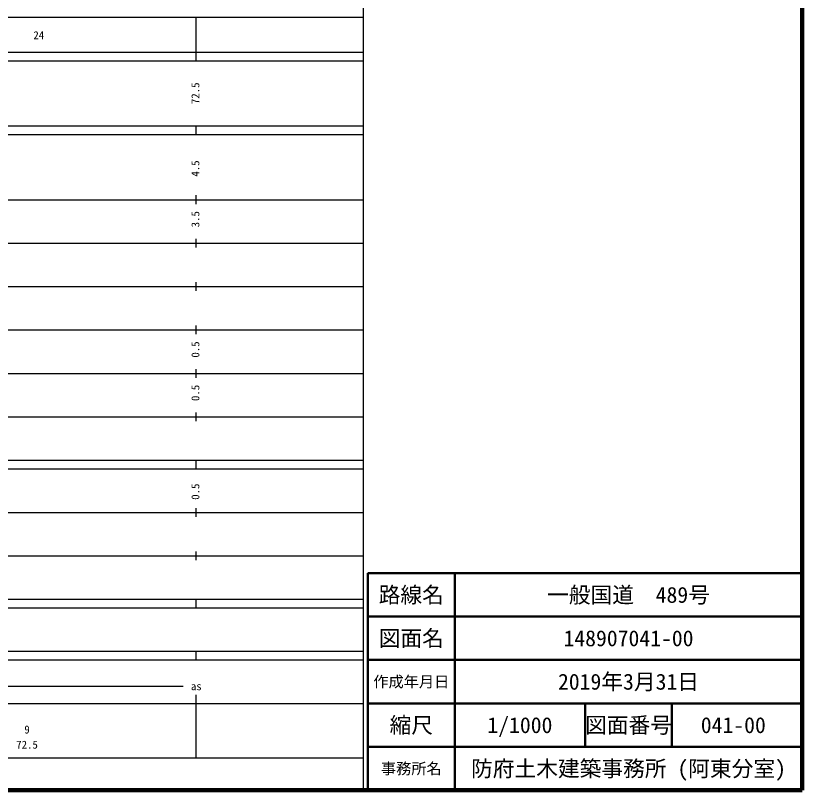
# Model space of a CAD drawing. Units: millimetres on the paper, enlarged 1000 times. Extents: x 40000 to 680000, y 20000 to 380000.
# Drawn here: x 498944 to 680000, y 20000 to 198357 of the extents above; entities that cross this region are included whole.
import ezdxf
from ezdxf.enums import TextEntityAlignment as Align

# ---------------------------------------------------------------- set-up
doc = ezdxf.new("R2010")
doc.units = ezdxf.units.MM
doc.header["$LTSCALE"] = 1000
for name, color, linetype, lineweight in [('M-TTL', 2, 'Continuous', 140), ('M-TTL-BAND', 7, 'Continuous', 25), ('M-TTL-FRAM', 2, 'Continuous', 50), ('M-TTL-LINE', 7, 'Continuous', 50)]:
    doc.layers.add(name, color=color, linetype=linetype, lineweight=lineweight)
doc.layers.add('M-TTL-TXT', color=7, linetype='Continuous')
doc.styles.add('ＭＳ ゴシック', font='')
doc.styles.get('ＭＳ ゴシック').set_extended_font_data('MS Gothic')

msp = doc.modelspace()

# ---------------------------------------------------------------- linework, layer by layer
at = {"layer": 'M-TTL'}
for p, q in [((680000, 20000), (680000, 380000)), ((40000, 20000), (680000, 20000))]:
    msp.add_line(p, q, dxfattribs=at)
at = {"layer": 'M-TTL-BAND'}
for p, q in [((579000, 20000), (579000, 370000)), ((68000, 198000), (579000, 198000)), ((540500, 188000), (540500, 198000)), ((40000, 190000), (579000, 190000)), ((40000, 188000), (579000, 188000)), ((40000, 173000), (579000, 173000)), ((540500, 171000), (540500, 173000)), ((40000, 171000), (579000, 171000)), ((40000, 156000), (579000, 156000)), ((540500, 155000), (540500, 157000)), ((540500, 145000), (540500, 147000)), ((46000, 146000), (579000, 146000)), ((52000, 136000), (579000, 136000)), ((540500, 135000), (540500, 137000)), ((540500, 125000), (540500, 127000)), ((46000, 126000), (579000, 126000)), ((52000, 116000), (579000, 116000)), ((540500, 115000), (540500, 117000)), ((540500, 105000), (540500, 107000)), ((46000, 106000), (579000, 106000)), ((40000, 96000), (579000, 96000)), ((540500, 94000), (540500, 96000)), ((40000, 94000), (579000, 94000)), ((49000, 84000), (579000, 84000)), ((540500, 83000), (540500, 85000)), ((540500, 73000), (540500, 75000)), ((40000, 74000), (579000, 74000)), ((40000, 64000), (579000, 64000)), ((540500, 62000), (540500, 64000)), ((40000, 62000), (579000, 62000)), ((40000, 52000), (579000, 52000)), ((540500, 50000), (540500, 52000)), ((40000, 50000), (579000, 50000)), ((225500, 44000), (537500, 44000)), ((540500, 27500), (540500, 42000)), ((40000, 40000), (579000, 40000)), ((68000, 27500), (579000, 27500))]:
    msp.add_line(p, q, dxfattribs=at)
at = {"layer": 'M-TTL-FRAM'}
for p, q in [((680000, 70000), (580000, 70000)), ((580000, 70000), (580000, 20000))]:
    msp.add_line(p, q, dxfattribs=at)
at = {"layer": 'M-TTL-LINE'}
for p, q in [((600000, 70000), (600000, 20000)), ((680000, 60000), (580000, 60000)), ((680000, 50000), (580000, 50000)), ((680000, 40000), (580000, 40000)), ((630000, 40000), (630000, 30000)), ((650000, 40000), (650000, 30000)), ((680000, 30000), (580000, 30000))]:
    msp.add_line(p, q, dxfattribs=at)

# ---------------------------------------------------------------- texts
at = {"layer": 'M-TTL-BAND', "style": 'ＭＳ ゴシック'}
for s, p in [('24', (504250, 192405)), ('as', (540500, 42500)), ('9', (501552, 32523)), ('72.5', (501552, 29033))]:
    msp.add_text(s, height=1833, dxfattribs=at).set_placement(p, align=Align.BOTTOM_CENTER)
for s, p in [('72.5', (541763, 180500)), ('4.5', (541763, 163174)), ('3.5', (541763, 151500)), ('0.5', (541763, 121500)), ('0.5', (541763, 111500)), ('0.5', (541763, 88764))]:
    msp.add_text(s, height=1833, rotation=90, dxfattribs=at).set_placement(p, align=Align.BOTTOM_CENTER)
at = {"layer": 'M-TTL-TXT', "style": 'ＭＳ ゴシック'}
for s, height, p in [('路線名', 3666, (590000, 65000)), ('路線名', 3666, (590000, 65000)), ('一般国道\u3000489号', 3666, (640000, 65000)), ('図面名', 3666, (590000, 55000)), ('図面名', 3666, (590000, 55000)), ('148907041-00', 3666, (640000, 55000)), ('2019年3月31日', 3666, (640000, 45000)), ('作成年月日', 2566, (590000, 45000)), ('作成年月日', 2566, (590000, 45000)), ('縮尺', 3666, (590000, 35000)), ('縮尺', 3666, (590000, 35000)), ('1/1000', 3666, (615000, 35000)), ('図面番号', 3666, (640000, 35000)), ('図面番号', 3666, (640000, 35000)), ('041-00', 3666, (664125, 35000)), ('防府土木建築事務所 (阿東分室)', 3666, (640000, 25000)), ('事務所名', 2566, (590000, 25000)), ('事務所名', 2566, (590000, 25000))]:
    msp.add_text(s, height=height, dxfattribs=at).set_placement(p, align=Align.MIDDLE_CENTER)

doc.saveas('drawing.dxf')
